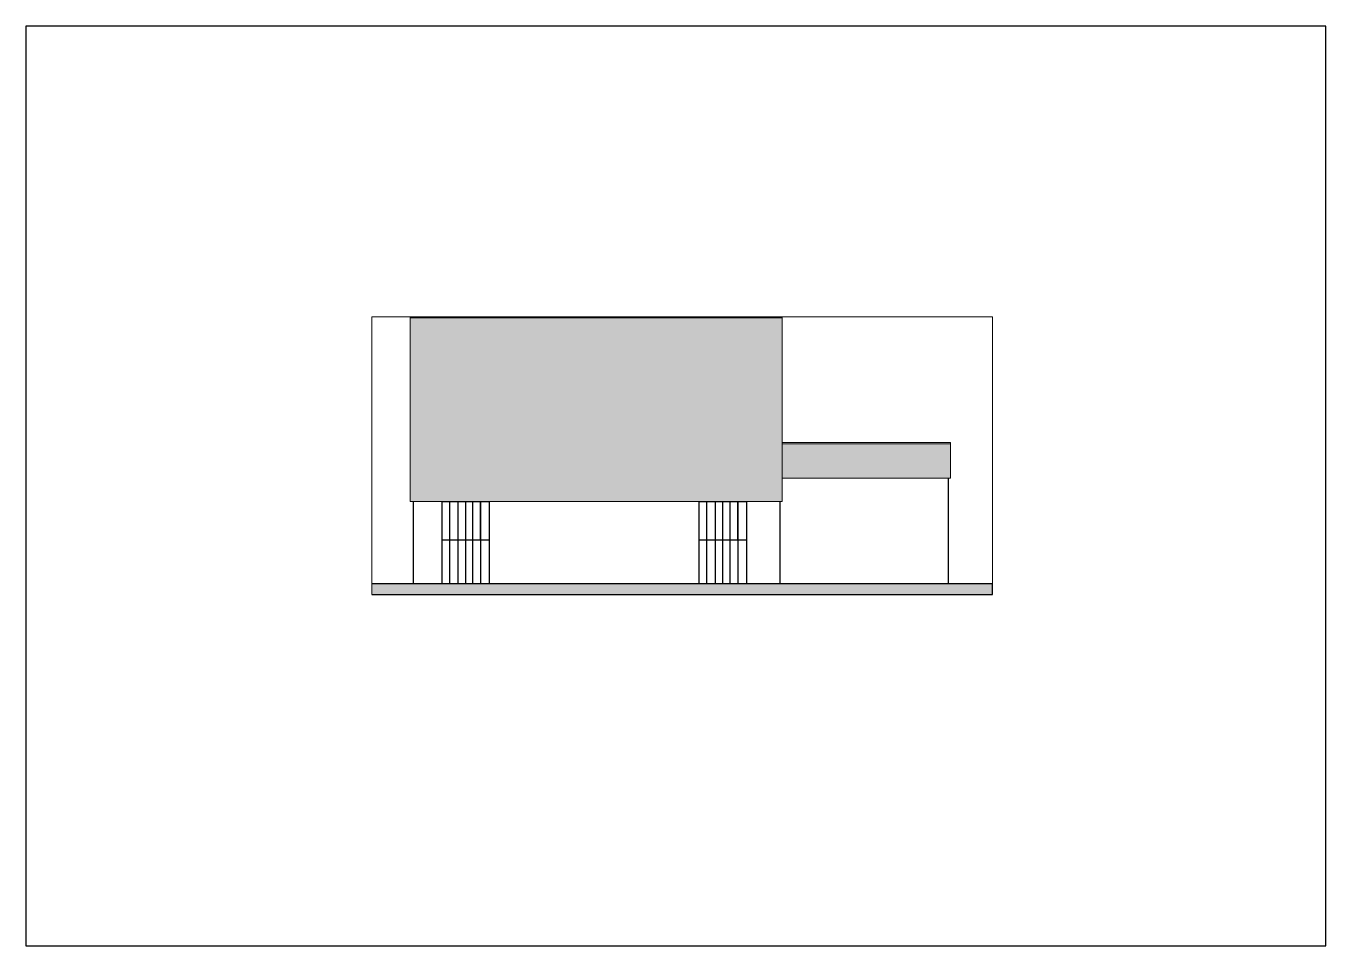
# Paper-space layout 'Layout1' of a CAD drawing. Header units: millimetres. Extents: x 21 to 318, y 103 to 313.
# The model-space entities are those that its viewports show. They can reach past a viewport. Long polylines and large blocks are cut down to what shows.
import ezdxf

# ---------------------------------------------------------------- set-up
doc = ezdxf.new("R2010")
doc.units = ezdxf.units.MM
for name, color, linetype, lineweight in [('A-ALV-___-___-EXI', 250, 'Continuous', 25), ('A-BAS-___-___-EXI', 250, 'Continuous', 25), ('A-COB-___-___-EXI', 250, 'Continuous', 13), ('A-POR-___-___-EXI', 250, 'Continuous', 25)]:
    doc.layers.add(name, color=color, linetype=linetype, lineweight=lineweight)

# ---------------------------------------------------------------- blocks, each defined once
blk = doc.blocks.new('A4 HORIZONTAL - A4-22646964-Não nomeada')
at = {"layer": 'A-POR-___-___-EXI'}
for p, q in [((317.79, 313), (20.79, 313)), ((20.79, 313), (20.79, 103)), ((317.79, 103), (317.79, 313)), ((20.79, 103), (317.79, 103))]:
    blk.add_line(p, q, dxfattribs=at)

msp = doc.modelspace()

# ---------------------------------------------------------------- hatches: boundary and pattern name
at = {"layer": 'A-BAS-___-___-EXI', "true_color": 0xcb9898}
msp.add_hatch(color=253, dxfattribs=at).paths.add_polyline_path([(38580, -655), (38580, -411), (24399, -411), (24399, -655)])
at = {"layer": 'A-COB-___-___-EXI'}
h = msp.add_hatch(dxfattribs=at)
h.set_pattern_fill('FP_1', color=256, style=0, pattern_type=2)
h.set_pattern_definition([(286.859, (44118.253, 1276.8), (261.62377, -716.64497), [9.196, -910.396]), (0, (44103.58, 1268), (0, 146.678), [17.335, -249.364]), (276.427, (44111.585, 1350.874), (266.6794146, -2346.47961378), [83.397, -16596.018]), (0, (43899.56, 1279), (0, 146.678), [46.672, -220.027]), (0, (43899.56, 1268), (0, 146.678), [45.339, -221.361]), (298.612, (44095.583, 1282.67), (258.875474, -425.683088), [16.708, -1654.102]), (319.453, (44083.582, 1292.936), (522.546793, -430.7415085), [15.794, -3143.05]), (333.245, (44067.58, 1301.004), (2921.3751564, -1460.59035), [17.921, -3566.183]), (349.015, (44044.91, 1305.404), (793.4798843, -145.393203), [23.093, -4595.432]), (355.508, (44032.91, 1315.672), (259.30418, 0.583114), [18.727, -1853.927]), (348.546, (44051.578, 1314.205), (2927.60046, -585.4599825), [25.851, -5144.422]), (336.252, (44076.914, 1309.07), (1036.392025, -426.644214), [21.853, -1435.011]), (321.342, (44096.917, 1300.27), (2390.69089, -1899.094167), [18.784, -3738.12]), (83.573, (43944.898, 1268.001), (1600.3679636, 14228.1099386), [83.397, -16596.018]), (82.853, (43954.232, 1204.196), (266.879958, 2201.747116), [64.305, -4222.668]), (277.147, (44103.584, 1268.001), (266.4857156, -2051.9170177), [64.305, -4222.668]), (0, (44022.24, 1305.4), (0, 146.678), [22.669, -244.03]), (13.038, (43996.904, 1299.537), (1873.547503, 441.5715542), [26.007, -5175.382]), (26.334, (43983.569, 1292.936), (281.560335, 154.031958), [14.879, -2960.949]), (37.595, (43970.234, 1282.67), (555.495704, 457.047846), [16.83, -1666.153]), (61.388, (43962.233, 1268), (541.234887, 1041.092105), [16.708, -1654.102]), (0, (43944.9, 1268), (0, 146.678), [17.335, -249.364]), (73.141, (43944.9, 1268), (5.07394, 163.42422), [9.196, -910.396]), (60.394, (43947.565, 1276.802), (1071.983217, 1915.907797), [13.496, -2685.75]), (38.658, (43954.232, 1288.536), (543.033112, 447.7331936), [18.784, -3738.12]), (23.748, (43968.9, 1300.27), (297.1128, 160.056392), [21.853, -1435.011]), (11.454, (43988.903, 1309.071), (2139.703718, 441.2587047), [25.851, -5144.422]), (4.492, (44014.24, 1314.205), (1607.596553, 147.249108), [18.727, -1853.927]), (299.606, (44111.585, 1288.536), (261.532664, -430.932412), [13.496, -2685.75]), (0, (44119.59, 1279), (0, 146.678), [46.672, -220.027]), (0, (44120.92, 1268), (0, 146.678), [45.339, -221.361])])
h.paths.add_polyline_path([(25271, 1469), (33771, 1469), (33771, 5665), (25271, 5665), (25271, 2002)])
h = msp.add_hatch(dxfattribs=at)
h.set_pattern_fill('FP_2', color=256, style=0, pattern_type=2)
h.set_pattern_definition([(283.357, (52618.253, -992.133), (264.36273, -926.17806), [11.545, -1142.933]), (0, (52603.58, -1003.37), (0, 187.208), [17.335, -249.364]), (275.043, (52611.585, -897.593), (266.66482307, -2995.12537436), [106.184, -21130.57]), (0, (52399.56, -989.33), (0, 187.208), [46.672, -220.027]), (0, (52399.56, -1003.37), (0, 187.208), [45.339, -221.361]), (293.141, (52595.583, -984.645), (262.864642, -552.65477), [20.359, -2015.533]), (312.484, (52583.582, -971.54), (527.160669, -554.81606), [17.77, -3536.196]), (327.241, (52567.58, -961.244), (2925.761456, -1866.961464), [19.028, -3786.655]), (346.085, (52544.91, -955.628), (795.391603, -186.048354), [23.355, -4647.612]), (354.274, (52532.91, -942.523), (261.341797, 0.539285), [18.763, -1857.5]), (345.5, (52551.578, -944.395), (2929.363964, -747.732196), [26.17, -5207.836]), (330.683, (52576.914, -950.947), (1046.72633, -550.36253), [22.941, -1506.43]), (314.405, (52596.917, -962.18), (2394.70547, -2427.9463284), [20.963, -4171.728]), (84.957, (52444.898, -1003.366), (1600.1170787, 18159.42131867), [106.184, -21130.57]), (84.389, (52454.232, -1084.801), (266.776158, 2809.029287), [81.828, -5373.353]), (275.611, (52603.584, -1003.366), (266.598534, -2620.0140153), [81.828, -5373.353]), (0, (52522.24, -955.63), (0, 187.208), [22.669, -244.03]), (16.465, (52496.904, -963.116), (1871.586524, 562.9988515), [26.42, -5257.567]), (32.283, (52483.569, -971.54), (276.314781, 193.285091), [15.773, -3138.856]), (44.501, (52470.234, -984.645), (546.417612, 574.423748), [18.696, -1850.936]), (66.859, (52462.233, -1003.366), (537.231196, 1319.4304), [20.359, -2015.533]), (0, (52444.9, -1003.37), (0, 187.208), [17.335, -249.364]), (76.643, (52444.9, -1003.366), (2.34221, 197.07077), [11.545, -1142.933]), (66.002, (52447.565, -992.133), (1069.337479, 2439.439342), [16.394, -3262.364]), (45.595, (52454.232, -977.157), (539.028822, 567.3615545), [20.963, -4171.728]), (29.317, (52468.9, -962.18), (286.768124, 198.48), [22.941, -1506.43]), (14.5, (52488.903, -950.947), (2137.9256263, 562.757997), [26.17, -5207.836]), (5.726, (52514.24, -944.395), (1605.558402, 187.73635), [18.763, -1857.5]), (293.998, (52611.585, -977.157), (264.148988, -555.901684), [16.394, -3262.364]), (0, (52619.59, -989.33), (0, 187.208), [46.672, -220.027]), (0, (52620.92, -1003.37), (0, 187.208), [45.339, -221.361])])
h.paths.add_polyline_path([(37621, 2002), (37621, 2790), (33771, 2790), (33771, 2002)])

# ---------------------------------------------------------------- linework, layer by layer
at = {"layer": 'A-ALV-___-___-EXI'}
for p, q in [((37573, -411), (37573, 2002)), ((25343, 1469), (25343, -411)), ((33719, 1469), (33719, -411))]:
    msp.add_line(p, q, dxfattribs=at)
at = {"layer": 'A-BAS-___-___-EXI'}
msp.add_lwpolyline([(38580, -411), (24399, -411), (24399, -655), (38580, -655)], close=True, dxfattribs=at)
at = {"layer": 'A-COB-___-___-EXI'}
for p, q in [((33771, 5665), (25271, 5665)), ((37621, 2790), (33771, 2790))]:
    msp.add_line(p, q, dxfattribs=at)
msp.add_lwpolyline([(25271, 1469), (33771, 1469), (33771, 5689), (25271, 5689)], close=True, dxfattribs=at)
msp.add_lwpolyline([(33771, 2002), (37621, 2002), (37621, 2818), (33771, 2818)], dxfattribs=at)
at = {"layer": 'A-POR-___-___-EXI'}
for p, q in [((26003, -411), (26003, 1469)), ((26178, -411), (26178, 1469)), ((26367, 1469), (26367, -411)), ((26537, 1469), (26537, -411)), ((26707, -411), (26707, 1469)), ((31880, -411), (31880, 1469)), ((32055, -411), (32055, 1469)), ((32243, 1469), (32243, -411)), ((32413, 1469), (32413, -411)), ((32583, -411), (32583, 1469))]:
    msp.add_line(p, q, dxfattribs=at)
for points in [[(27082, 587), (26003, 587), (26003, 1469), (27082, 1469), (27082, -393)], [(26882, 587), (26882, 1469), (26882, -411)], [(32959, 587), (31880, 587), (31880, 1469), (32959, 1469), (32959, -393)], [(32759, 587), (32759, 1469), (32759, -411)]]:
    msp.add_lwpolyline(points, dxfattribs=at)

psp = doc.layouts.get("Layout1")

# ---------------------------------------------------------------- block references
at = {"layer": 'A-BAS-___-___-EXI'}
psp.add_blockref('A4 HORIZONTAL - A4-22646964-Não nomeada', (0, 0), dxfattribs=at)

# ---------------------------------------------------------------- viewports
at = {"layer": 'A-COB-___-___-EXI'}
psp.add_viewport(center=(170.71, 214.93), size=(141.81, 63.4472), view_center_point=(31489.53, 2517.03), view_height=6344.7209, dxfattribs=at)

doc.saveas('drawing.dxf')
